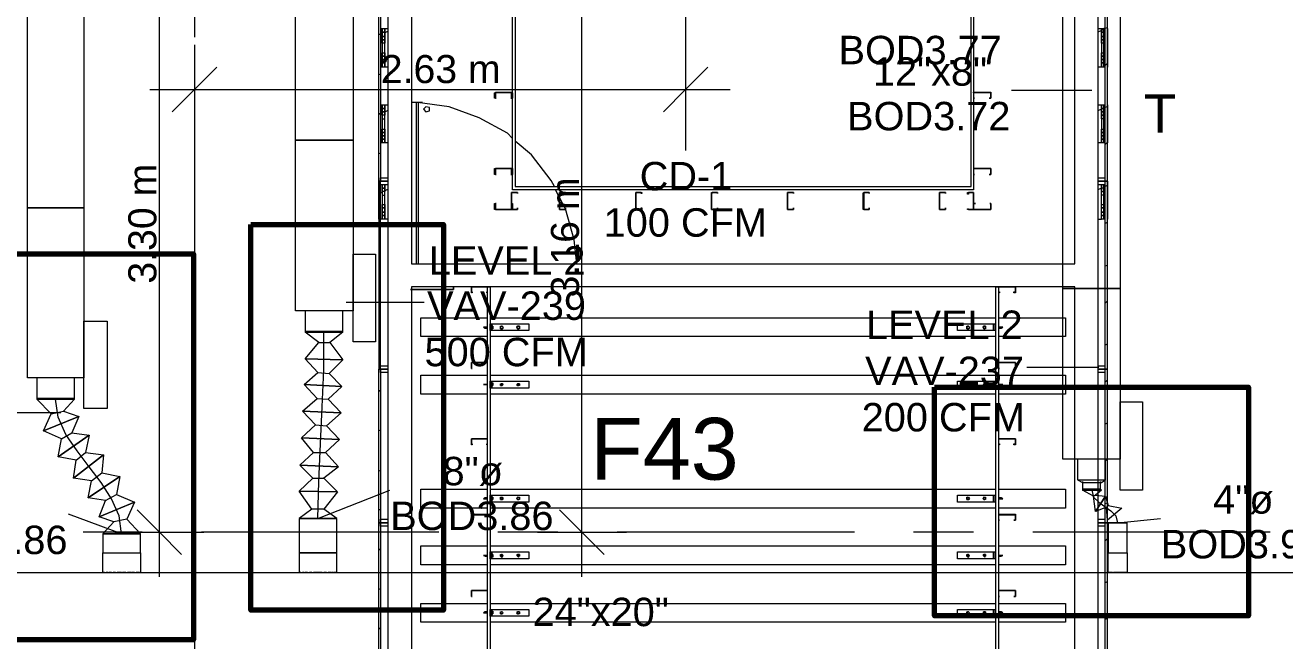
# Model space of a CAD drawing. Header units: metres. Extents: x -2 to 237, y -8 to 52.
# Drawn here: x 45.52 to 52.26, y 13.38 to 16.67 of the extents above; entities that cross this region are included whole.
import ezdxf

# ---------------------------------------------------------------- set-up
doc = ezdxf.new("R2010")
doc.units = ezdxf.units.M
doc.layers.add('HVAC - Ductos', color=5, linetype='Continuous', lineweight=0)
doc.layers.add('PDF2_Text', color=7, linetype='Continuous', lineweight=0)
doc.layers.add('PDF2_Geometry', color=7, linetype='Continuous', lineweight=0, true_color=0xaaaaaa)
doc.styles.add('PDF Arial-BoldMT-Identity-H', font='arial.ttf')
doc.styles.add('PDF Helvetica', font='')
doc.styles.get('PDF Helvetica').set_extended_font_data('Helvetica')

msp = doc.modelspace()

# ---------------------------------------------------------------- linework, layer by layer
at = {"layer": 'HVAC - Ductos', "lineweight": 0}
for points in [[(45.8387, 26.2118), (45.8387, 15.6922), (45.5364, 15.6922), (45.5364, 26.2118)], [(47.2774, 23.5086), (47.2774, 16.0542), (46.9705, 16.0542), (46.9705, 23.5086)], [(46.9705, 15.1424), (46.9705, 16.0542), (47.2774, 16.0542), (47.2774, 15.1424)], [(45.5364, 14.7851), (45.5364, 15.6922), (45.8387, 15.6922), (45.8387, 14.7851)], [(47.3965, 14.9775), (47.2774, 14.9775), (47.2774, 15.4448), (47.3965, 15.4448)], [(51.071, 14.3498), (51.071, 15.2616), (51.3781, 15.2616), (51.3781, 14.3498)], [(45.9625, 14.6201), (45.8387, 14.6201), (45.8387, 15.0874), (45.9625, 15.0874)], [(47.0208, 15.0325), (47.03, 15.0325), (47.0483, 15.0325), (47.0712, 15.0325), (47.1079, 15.0325), (47.14, 15.0325), (47.172, 15.0325), (47.1996, 15.0325), (47.2178, 15.0325), (47.2224, 15.0325), (47.2224, 15.1424), (47.2178, 15.1424), (47.2087, 15.1424), (47.195, 15.1424), (47.172, 15.1424), (47.1492, 15.1424), (47.1216, 15.1424), (47.0988, 15.1424), (47.0712, 15.1424), (47.0529, 15.1424), (47.0345, 15.1424), (47.0254, 15.1424), (47.0208, 15.1424), (47.0208, 15.0325), (47.0208, 15.0279), (47.0254, 15.0279), (47.0437, 15.0279), (47.0712, 15.0279), (47.1033, 15.0279), (47.14, 15.0279), (47.172, 15.0279), (47.1996, 15.0279), (47.2178, 15.0279), (47.2224, 15.0279), (47.2224, 15.0325), (47.2178, 15.0325), (47.1996, 15.0325), (47.172, 15.0325), (47.14, 15.0325), (47.1079, 15.0325), (47.0712, 15.0325), (47.0483, 15.0325), (47.03, 15.0325)], [(47.0208, 15.0325), (47.0254, 15.0325), (47.0345, 15.0325), (47.0529, 15.0325), (47.0712, 15.0325), (47.0988, 15.0325), (47.1216, 15.0325), (47.1492, 15.0325), (47.172, 15.0325), (47.195, 15.0325), (47.2087, 15.0325), (47.2178, 15.0325), (47.2224, 15.0325), (47.2178, 15.0325), (47.2087, 15.0325), (47.195, 15.0325), (47.172, 15.0325), (47.1492, 15.0325), (47.1216, 15.0325), (47.0988, 15.0325), (47.0712, 15.0325), (47.0529, 15.0325), (47.0345, 15.0325), (47.0254, 15.0325)], [(45.5868, 14.6751), (45.5959, 14.6751), (45.6097, 14.6751), (45.6372, 14.6751), (45.6692, 14.6751), (45.7059, 14.6751), (45.738, 14.6751), (45.7655, 14.6751), (45.7838, 14.6751), (45.7883, 14.6751), (45.7883, 14.7851), (45.7838, 14.7851), (45.7747, 14.7851), (45.7609, 14.7851), (45.738, 14.7851), (45.7151, 14.7851), (45.6876, 14.7851), (45.6646, 14.7851), (45.6372, 14.7851), (45.6189, 14.7851), (45.6005, 14.7851), (45.5914, 14.7851), (45.5868, 14.7851), (45.5868, 14.6751), (45.5868, 14.6705), (45.5914, 14.6705), (45.6097, 14.6705), (45.6372, 14.6705), (45.6692, 14.6705), (45.7059, 14.6705), (45.738, 14.6705), (45.7655, 14.6705), (45.7838, 14.6705), (45.7883, 14.6705), (45.7883, 14.6751), (45.7838, 14.6751), (45.7655, 14.6751), (45.738, 14.6751), (45.7059, 14.6751), (45.6692, 14.6751), (45.6372, 14.6751), (45.6097, 14.6751), (45.5959, 14.6751)], [(45.5868, 14.6751), (45.5914, 14.6751), (45.6005, 14.6751), (45.6189, 14.6751), (45.6372, 14.6751), (45.6646, 14.6751), (45.6876, 14.6751), (45.7151, 14.6751), (45.738, 14.6751), (45.7609, 14.6751), (45.7747, 14.6751), (45.7838, 14.6751), (45.7883, 14.6751), (45.7838, 14.6751), (45.7747, 14.6751), (45.7609, 14.6751), (45.738, 14.6751), (45.7151, 14.6751), (45.6876, 14.6751), (45.6646, 14.6751), (45.6372, 14.6751), (45.6189, 14.6751), (45.6005, 14.6751), (45.5914, 14.6751)], [(51.4972, 14.1849), (51.3781, 14.1849), (51.3781, 14.6568), (51.4972, 14.6568)], [(51.1764, 14.1895), (51.181, 14.1895), (51.1902, 14.1895), (51.1994, 14.1895), (51.2131, 14.1895), (51.2268, 14.1895), (51.236, 14.1895), (51.2498, 14.1895), (51.2589, 14.1895), (51.2681, 14.1895), (51.2727, 14.1895), (51.2681, 14.1895), (51.2589, 14.1895), (51.2498, 14.1895), (51.236, 14.1895), (51.2268, 14.1895), (51.2131, 14.1895), (51.1994, 14.1895), (51.1902, 14.1895), (51.181, 14.1895)], [(47.1904, 14.0337), (47.1858, 14.0337), (47.1766, 14.0337), (47.1629, 14.0337), (47.14, 14.0337), (47.1171, 14.0337), (47.0896, 14.0337), (47.0621, 14.0337), (47.0391, 14.0337), (47.0163, 14.0337), (47.0025, 14.0337), (46.9934, 14.0337), (46.9888, 14.0337), (46.9934, 14.0337), (47.0025, 14.0337), (47.0163, 14.0337), (47.0391, 14.0337), (47.0621, 14.0337), (47.0896, 14.0337), (47.1171, 14.0337), (47.14, 14.0337), (47.1629, 14.0337), (47.1766, 14.0337), (47.1858, 14.0337)], [(51.3139, 14.0108), (51.3231, 14.0108), (51.3277, 14.0108), (51.3414, 14.0108), (51.3505, 14.0108), (51.3643, 14.0108), (51.3781, 14.0108), (51.3918, 14.0108), (51.4009, 14.0108), (51.4101, 14.0108), (51.4147, 14.0108), (51.4101, 14.0108), (51.4009, 14.0108), (51.3918, 14.0108), (51.3781, 14.0108), (51.3643, 14.0108), (51.3505, 14.0108), (51.3414, 14.0108), (51.3277, 14.0108), (51.3231, 14.0108)], [(46.1412, 13.9512), (46.1274, 13.9512), (46.1136, 13.9512), (46.0908, 13.9512), (46.0678, 13.9512), (46.0404, 13.9512), (46.0174, 13.9512), (45.99, 13.9512), (45.9716, 13.9512), (45.9533, 13.9512), (45.9441, 13.9512), (45.9395, 13.9512), (45.9441, 13.9512), (45.9533, 13.9512), (45.9716, 13.9512), (45.99, 13.9512), (46.0174, 13.9512), (46.0404, 13.9512), (46.0678, 13.9512), (46.0908, 13.9512), (46.1136, 13.9512), (46.1274, 13.9512)]]:
    msp.add_lwpolyline(points, close=True, dxfattribs=at)
for points in [[(48.5007, 13.7221), (48.5007, 17.1125), (48.5007, 19.1606)], [(51.071, 17.1447), (51.071, 17.5661), (51.3781, 17.5661), (51.3781, 15.2616), (51.071, 15.2616), (51.071, 17.0851), (51.071, 17.0713), (51.071, 17.0667)], [(46.242, 13.7221), (46.242, 17.4974)], [(49.0551, 17.0301), (49.0551, 15.9992)], [(46.4298, 16.5627), (46.4298, 16.3245), (46.4298, 16.0863)], [(49.0551, 16.5627), (49.0551, 16.3245), (49.0551, 16.0863)], [(46.549, 16.4437), (46.4298, 16.3245), (46.3107, 16.2054)], [(49.1743, 16.4437), (49.0551, 16.3245), (48.936, 16.2054)], [(46.1916, 16.3245), (49.2934, 16.3245)], [(51.2268, 16.3199), (50.7961, 16.3199)], [(47.2408, 15.1882), (47.6577, 15.1882)], [(47.0942, 14.9729), (47.0208, 15.0279), (47.2224, 15.0279), (47.1537, 14.9729), (47.2224, 14.8813), (47.0208, 14.8859), (47.0942, 14.9729), (47.1537, 14.9729)], [(47.0208, 15.0279), (47.0254, 15.0279), (47.0437, 15.0279), (47.0712, 15.0279), (47.1033, 15.0279), (47.14, 15.0279), (47.172, 15.0279), (47.1996, 15.0279), (47.2178, 15.0279), (47.2224, 15.0279)], [(47.0896, 14.0337), (47.0942, 14.2307), (47.1033, 14.4323), (47.1125, 14.6292), (47.1216, 14.8263), (47.1216, 15.0279)], [(47.0896, 14.8125), (47.0208, 14.8859), (47.2224, 14.8813), (47.1492, 14.808), (47.2178, 14.7393), (47.0163, 14.7484), (47.0896, 14.8125), (47.1492, 14.808)], [(51.2635, 14.8401), (50.8786, 14.8401)], [(47.085, 14.6751), (47.0163, 14.7484), (47.2178, 14.7393), (47.1446, 14.6705), (47.2132, 14.5972), (47.0071, 14.6064), (47.085, 14.6751), (47.1446, 14.6705)], [(45.6646, 14.5926), (45.5868, 14.6705), (45.7883, 14.6705), (45.7288, 14.6064), (45.8113, 14.5789), (45.6234, 14.501), (45.6646, 14.5926), (45.7288, 14.6064)], [(45.5868, 14.6705), (45.5914, 14.6705), (45.6097, 14.6705), (45.6372, 14.6705), (45.6692, 14.6705), (45.7059, 14.6705), (45.738, 14.6705), (45.7655, 14.6705), (45.7838, 14.6705), (45.7883, 14.6705)], [(46.0404, 13.9512), (46.0266, 14.0474), (45.9854, 14.1391), (45.9304, 14.2261), (45.8663, 14.3086), (45.8021, 14.3956), (45.7425, 14.4827), (45.7013, 14.5743), (45.6876, 14.6705)], [(45.7151, 14.5972), (44.9132, 14.5972)], [(45.7197, 14.4598), (45.6234, 14.501), (45.8113, 14.5789), (45.7747, 14.4918), (45.8663, 14.4781), (45.7013, 14.3635), (45.7197, 14.4598), (45.7747, 14.4918)], [(47.0758, 14.5331), (47.0071, 14.6064), (47.2132, 14.5972), (47.1354, 14.5285), (47.2041, 14.4552), (47.0025, 14.4644), (47.0758, 14.5331), (47.1354, 14.5285)], [(45.7975, 14.3452), (45.7013, 14.3635), (45.8663, 14.4781), (45.8479, 14.3865), (45.9441, 14.3727), (45.7838, 14.249), (45.7975, 14.3452), (45.8479, 14.3865)], [(47.0667, 14.3865), (47.0025, 14.4644), (47.2041, 14.4552), (47.1308, 14.3865), (47.1996, 14.3086), (46.9934, 14.3177), (47.0667, 14.3865), (47.1308, 14.3865)], [(45.88, 14.2353), (45.7838, 14.249), (45.9441, 14.3727), (45.9349, 14.2765), (46.0312, 14.2582), (45.8617, 14.1437), (45.88, 14.2353), (45.9349, 14.2765)], [(51.2772, 14.2261), (51.3001, 14.2399), (51.3001, 14.3498), (51.291, 14.3498), (51.2772, 14.3498), (51.2635, 14.3498), (51.2452, 14.3498), (51.2268, 14.3498), (51.2039, 14.3498), (51.1856, 14.3498), (51.1718, 14.3498), (51.1581, 14.3498), (51.1536, 14.3498), (51.149, 14.3498), (51.149, 14.2399), (51.1764, 14.2261), (51.1856, 14.2261), (51.2039, 14.2261), (51.2268, 14.2261), (51.2452, 14.2261), (51.2635, 14.2261), (51.2727, 14.2261), (51.2772, 14.2261), (51.2727, 14.2261)], [(47.0621, 14.249), (46.9934, 14.3177), (47.1996, 14.3086), (47.1216, 14.249), (47.195, 14.1757), (46.9888, 14.1803), (47.0621, 14.249), (47.1216, 14.249)], [(45.9533, 14.1299), (45.8617, 14.1437), (46.0312, 14.2582), (46.0129, 14.1619), (46.1091, 14.1207), (45.9212, 14.0428), (45.9533, 14.1299), (46.0129, 14.1619)], [(51.149, 14.2399), (51.1536, 14.2399), (51.1581, 14.2399), (51.1718, 14.2399), (51.1856, 14.2399), (51.2039, 14.2399), (51.2268, 14.2399), (51.2452, 14.2399), (51.2635, 14.2399), (51.2772, 14.2399), (51.291, 14.2399), (51.3001, 14.2399)], [(51.1764, 14.2307), (51.1764, 14.1895), (51.1764, 14.1849), (51.2772, 14.1849), (51.2727, 14.1895), (51.2681, 14.1895), (51.2543, 14.1895), (51.236, 14.1895), (51.2131, 14.1895), (51.1948, 14.1895), (51.181, 14.1895), (51.1764, 14.1895), (51.181, 14.1895), (51.1948, 14.1895), (51.2131, 14.1895), (51.236, 14.1895), (51.2543, 14.1895), (51.2681, 14.1895), (51.2727, 14.1895), (51.2727, 14.2307)], [(47.0575, 14.084), (46.9888, 14.1803), (47.195, 14.1757), (47.1216, 14.084), (47.0575, 14.084), (46.9888, 14.0337), (46.9888, 13.8504), (46.9934, 13.8504), (47.0025, 13.8504), (47.0163, 13.8504), (47.0391, 13.8504), (47.0621, 13.8504), (47.0896, 13.8504), (47.1171, 13.8504), (47.14, 13.8504), (47.1629, 13.8504), (47.1766, 13.8504), (47.1858, 13.8504), (47.1904, 13.8504), (47.1904, 14.0337), (46.9888, 14.0337), (47.1904, 14.0337), (47.1216, 14.084)], [(47.0896, 14.0337), (47.4745, 14.1849)], [(51.2452, 14.1574), (51.3001, 14.1528), (51.2452, 14.0703), (51.236, 14.1528), (51.1764, 14.1849), (51.181, 14.1849), (51.1948, 14.1849), (51.2131, 14.1849), (51.236, 14.1849), (51.2589, 14.1849), (51.2727, 14.1849), (51.2772, 14.1849), (51.2727, 14.1849), (51.2589, 14.1849), (51.236, 14.1849), (51.2131, 14.1849), (51.1948, 14.1849), (51.181, 14.1849), (51.1764, 14.1849), (51.2772, 14.1849), (51.2452, 14.1574), (51.236, 14.1528)], [(51.2268, 14.1849), (51.236, 14.1482), (51.2635, 14.1207), (51.2956, 14.0978), (51.3277, 14.0749), (51.3551, 14.0474), (51.3643, 14.0108)], [(51.3139, 14.1024), (51.3872, 14.0886), (51.3093, 14.0245), (51.3047, 14.0932), (51.2452, 14.0703), (51.3001, 14.1528), (51.3139, 14.1024), (51.3047, 14.0932)], [(45.9992, 14.0154), (45.9212, 14.0428), (46.1091, 14.1207), (46.0678, 14.0291), (45.9992, 14.0154), (45.9395, 13.9512), (45.9395, 13.8504), (45.9441, 13.8504), (45.9533, 13.8504), (45.9716, 13.8504), (45.99, 13.8504), (46.0174, 13.8504), (46.0404, 13.8504), (46.0678, 13.8504), (46.0908, 13.8504), (46.1136, 13.8504), (46.1274, 13.8504), (46.1412, 13.8504), (46.1412, 13.9512), (45.9395, 13.9512), (46.1412, 13.9512), (46.0678, 14.0291)], [(46.1228, 14.0794), (46.242, 13.9604), (46.3611, 13.8412)], [(48.3816, 14.0794), (48.5007, 13.9604), (48.6199, 13.8412)], [(46.0404, 13.9512), (45.7563, 14.0566)], [(51.3139, 14.0108), (51.3139, 13.8504), (51.3231, 13.8504), (51.3277, 13.8504), (51.3414, 13.8504), (51.3505, 13.8504), (51.3643, 13.8504), (51.3781, 13.8504), (51.3918, 13.8504), (51.4009, 13.8504), (51.4101, 13.8504), (51.4147, 13.8504), (51.4147, 14.0108)], [(51.3643, 14.0108), (51.5934, 14.0337)], [(46.0037, 13.9604), (46.242, 13.9604), (46.4802, 13.9604)], [(48.2625, 13.9604), (48.5007, 13.9604), (48.739, 13.9604)], [(45.9487, 13.745), (45.9441, 13.745), (45.9395, 13.745), (45.9395, 13.8504), (45.9441, 13.8504), (45.9533, 13.8504), (45.9716, 13.8504), (45.99, 13.8504), (46.0174, 13.8504), (46.0404, 13.8504), (46.0678, 13.8504), (46.0908, 13.8504), (46.1136, 13.8504), (46.1274, 13.8504), (46.1412, 13.8504), (46.1412, 13.745)], [(47.1904, 13.745), (47.1904, 13.8504), (47.1858, 13.8504), (47.1766, 13.8504), (47.1629, 13.8504), (47.14, 13.8504), (47.1171, 13.8504), (47.0896, 13.8504), (47.0621, 13.8504), (47.0391, 13.8504), (47.0163, 13.8504), (47.0025, 13.8504), (46.9934, 13.8504), (46.9888, 13.8504), (46.9888, 13.745)], [(51.3368, 13.745), (51.3277, 13.745), (51.3231, 13.745), (51.3139, 13.745), (51.3139, 13.8504), (51.3231, 13.8504), (51.3277, 13.8504), (51.3414, 13.8504), (51.3505, 13.8504), (51.3643, 13.8504), (51.3781, 13.8504), (51.3918, 13.8504), (51.4009, 13.8504), (51.4101, 13.8504), (51.4147, 13.8504), (51.4147, 13.745), (51.4101, 13.745), (51.4009, 13.745), (51.3918, 13.745), (51.3781, 13.745), (51.3643, 13.745), (51.3505, 13.745), (51.3414, 13.745)], [(56.4316, 13.1357), (45.3027, 13.1357), (45.3027, 13.745), (56.4316, 13.745)], [(45.967, 13.745), (45.9625, 13.745), (45.9579, 13.745)], [(45.9854, 13.745), (45.9762, 13.745), (45.9716, 13.745)], [(46.0083, 13.745), (45.9992, 13.745), (45.9946, 13.745)], [(46.0404, 13.745), (46.0174, 13.745)], [(46.0632, 13.745), (46.045, 13.745)], [(46.0908, 13.745), (46.0862, 13.745), (46.0724, 13.745)], [(46.1091, 13.745), (46.1045, 13.745), (46.0954, 13.745)], [(46.1366, 13.745), (46.132, 13.745), (46.1274, 13.745), (46.1228, 13.745), (46.1182, 13.745)], [(46.1412, 13.745), (46.1412, 13.745)], [(46.9888, 13.745), (46.9888, 13.745)], [(46.9979, 13.745), (46.9934, 13.745)], [(47.0163, 13.745), (47.0117, 13.745), (47.0071, 13.745)], [(47.0345, 13.745), (47.0254, 13.745), (47.0208, 13.745)], [(47.0575, 13.745), (47.0437, 13.745)], [(47.1125, 13.745), (47.0896, 13.745), (47.0667, 13.745)], [(47.1354, 13.745), (47.1216, 13.745)], [(47.1583, 13.745), (47.1537, 13.745), (47.1446, 13.745)], [(47.172, 13.745), (47.1674, 13.745), (47.1629, 13.745)], [(47.1858, 13.745), (47.1812, 13.745), (47.1766, 13.745)], [(47.1904, 13.745), (47.1904, 13.745)]]:
    msp.add_lwpolyline(points, dxfattribs=at)
at = {"layer": 'PDF2_Geometry', "lineweight": 0}
for points in [[(51.2589, 16.8514), (51.2452, 16.8514), (51.2452, 21.0895), (51.2589, 21.0895), (51.2589, 16.8514), (51.2589, 11.1838)], [(47.4149, 15.6327), (47.4149, 15.8343), (47.4149, 14.8309), (47.4241, 14.8309), (47.4241, 15.8343), (47.4149, 15.8343), (47.4149, 16.8514), (47.4149, 17.7678), (47.4241, 17.7678), (47.4241, 16.8514), (47.4149, 16.8514), (47.4149, 17.7678), (47.4241, 17.7678)], [(51.2956, 17.7678), (51.3093, 17.7678), (51.3093, 16.8514), (51.2956, 16.8514), (51.2956, 15.8343), (51.3093, 15.8343), (51.3093, 16.8514)], [(46.4298, 16.9247), (46.4298, 16.604)], [(47.4149, 16.8514), (47.4241, 16.8514), (47.4241, 15.8343), (47.4149, 15.8343)], [(47.4653, 11.1838), (47.4653, 16.8514)], [(47.5889, 16.8514), (47.5889, 15.3945), (51.1352, 15.3945), (51.1352, 16.8514)], [(47.4149, 16.4437), (47.4149, 16.6498)], [(47.4241, 16.6498), (47.4332, 16.6498), (47.4332, 16.4437), (47.4241, 16.4437)], [(47.4653, 16.4437), (47.4469, 16.4437), (47.4469, 16.6498), (47.4653, 16.6498)], [(47.4653, 16.6361), (47.4469, 16.6269)], [(51.2956, 16.4437), (51.291, 16.4437), (51.291, 16.6498), (51.291, 16.6452), (51.2772, 16.6407), (51.2589, 16.6315)], [(51.2589, 16.6498), (51.2772, 16.6498), (51.2772, 16.4437), (51.2589, 16.4437)], [(51.3093, 16.6544), (51.2956, 16.6498), (51.291, 16.6498)], [(51.3093, 16.6498), (51.3093, 16.4437)], [(47.4332, 16.6223), (47.4241, 16.6178), (47.4149, 16.6178)], [(51.3093, 16.4619), (51.2956, 16.4528), (51.291, 16.4482), (51.2864, 16.4437)], [(47.4241, 16.407), (47.4149, 16.4024)], [(48.038, 16.3062), (48.038, 16.3062)], [(48.125, 16.3062), (48.125, 16.3062)], [(50.5946, 16.3062), (50.5946, 16.3108), (50.5992, 16.3108), (50.6862, 16.3108), (50.6862, 16.3062), (50.6862, 16.2787), (50.677, 16.2787), (50.6862, 16.2787), (50.6862, 16.3062), (50.5992, 16.3062), (50.5946, 16.3062), (50.5946, 16.2787)], [(50.6862, 16.3062), (50.6862, 16.3062)], [(46.4298, 16.2878), (46.4298, 15.0188)], [(47.4149, 16.0405), (47.4149, 16.242)], [(47.4241, 16.242), (47.4332, 16.242), (47.4332, 16.0405), (47.4241, 16.0405)], [(47.4653, 16.0405), (47.4469, 16.0405), (47.4469, 16.242), (47.4653, 16.242)], [(47.6486, 16.2558), (47.5935, 16.2558)], [(47.6165, 15.3945), (47.6165, 16.2558)], [(48.1296, 16.0634), (48.1021, 16.0909), (47.9509, 16.1733), (47.7906, 16.2329), (47.621, 16.2558)], [(47.6256, 16.2558), (47.6256, 15.3945)], [(48.0425, 16.2787), (48.0425, 16.2787)], [(48.1205, 16.2787), (48.1205, 16.2787)], [(50.5992, 16.2787), (50.5992, 16.2787)], [(50.677, 16.2787), (50.677, 16.2787)], [(51.2589, 16.242), (51.2772, 16.242), (51.2772, 16.0405), (51.2589, 16.0405)], [(51.3093, 16.2329), (51.2956, 16.2283), (51.291, 16.2237), (51.2864, 16.2237)], [(51.2956, 16.0405), (51.291, 16.0405), (51.291, 16.242), (51.2956, 16.242)], [(51.3093, 16.242), (51.3093, 16.0405), (51.2956, 16.0313)], [(47.4332, 16.2008), (47.4332, 16.1962), (47.4241, 16.1962), (47.4149, 16.1916)], [(47.4469, 16.2054), (47.4332, 16.2054), (47.4469, 16.2054), (47.4469, 16.187), (47.4332, 16.187), (47.4332, 16.1688), (47.4469, 16.1688), (47.4469, 16.187), (47.4332, 16.187), (47.4332, 16.2054), (47.4332, 16.2237), (47.4469, 16.2237), (47.4469, 16.2054), (47.4653, 16.2146)], [(51.2772, 16.2192), (51.2589, 16.21)], [(48.3541, 15.8068), (48.3358, 15.8389), (48.2304, 15.9763), (48.1433, 16.0496)], [(47.4241, 15.9855), (47.4149, 15.9809)], [(48.038, 15.903), (48.038, 15.903)], [(48.125, 15.903), (48.125, 15.903)], [(50.5946, 15.903), (50.5992, 15.903), (50.6862, 15.903), (50.6862, 15.8709), (50.677, 15.8709), (50.6862, 15.8709), (50.6862, 15.903), (50.5992, 15.903), (50.5946, 15.903), (50.5946, 15.8709)], [(50.6862, 15.903), (50.6862, 15.903)], [(50.6862, 15.903), (50.6862, 15.903)], [(47.4653, 15.8159), (47.4241, 15.8159), (47.4241, 15.8343), (47.4241, 15.8526), (47.4653, 15.8526)], [(47.4653, 15.8343), (47.4241, 15.8343), (47.4653, 15.8343)], [(48.0425, 15.8709), (48.0425, 15.8709)], [(48.1205, 15.8709), (48.1205, 15.8709)], [(50.5992, 15.8709), (50.5992, 15.8709)], [(50.677, 15.8709), (50.677, 15.8709)], [(51.2589, 15.8526), (51.2956, 15.8526), (51.2956, 15.8343), (51.2589, 15.8343), (51.2956, 15.8343), (51.2956, 14.8309), (51.2956, 14.0108), (51.3093, 14.0108), (51.3093, 14.8309), (51.2956, 14.8309), (51.2589, 14.8309), (51.2956, 14.8309), (51.2956, 14.8125), (51.2589, 14.8125)], [(51.3093, 15.8343), (51.2956, 15.8343), (51.2956, 15.8159), (51.2589, 15.8159)], [(51.2589, 14.8492), (51.2956, 14.8492), (51.2956, 14.8309), (51.3093, 14.8309), (51.3093, 15.8343), (51.3093, 15.6327)], [(47.4149, 15.7701), (47.4241, 15.7747), (47.4332, 15.7747), (47.4332, 15.7793), (47.4332, 15.7976), (47.4469, 15.7976), (47.4469, 15.7793), (47.4332, 15.7793), (47.4332, 15.761), (47.4469, 15.761), (47.4469, 15.7793), (47.4332, 15.7793)], [(47.4653, 15.6327), (47.4469, 15.6327), (47.4469, 15.8159), (47.4469, 15.7976), (47.4332, 15.7976), (47.4332, 15.8159), (47.4332, 15.6327), (47.4241, 15.6327)], [(47.4653, 15.7931), (47.4469, 15.7839)], [(48.1571, 15.7701), (48.1571, 15.7701)], [(48.4733, 15.3945), (48.4595, 15.5227), (48.4136, 15.6877), (48.3816, 15.7472), (48.3587, 15.7885)], [(48.4136, 15.7701), (48.4136, 15.7701)], [(49.2247, 15.7701), (49.2247, 15.7701)], [(49.6324, 15.7701), (49.6324, 15.7701)], [(50.0356, 15.7701), (50.0356, 15.7701)], [(50.4434, 15.7701), (50.4434, 15.7701)], [(51.2589, 15.6327), (51.2772, 15.6327), (51.2772, 15.8159), (51.2772, 15.7976), (51.2589, 15.7885)], [(51.2956, 15.6327), (51.291, 15.6327), (51.291, 15.8159), (51.291, 15.7976), (51.2772, 15.7976), (51.2772, 15.7793), (51.291, 15.7793), (51.291, 15.7976), (51.2772, 15.7976)], [(51.3093, 15.8114), (51.2956, 15.8068), (51.291, 15.8022)], [(48.0425, 15.7152), (48.0425, 15.7152)], [(48.1205, 15.7152), (48.1205, 15.7152)], [(48.1571, 15.6922), (48.1571, 15.6922)], [(48.4136, 15.6922), (48.4136, 15.6922)], [(49.2247, 15.6922), (49.2247, 15.6922)], [(49.6324, 15.6922), (49.6324, 15.6922)], [(50.0356, 15.6922), (50.0356, 15.6922)], [(50.4434, 15.6922), (50.4434, 15.6922)], [(50.6037, 15.7152), (50.6037, 15.7152)], [(50.6816, 15.7152), (50.6816, 15.7152)], [(48.038, 15.6831), (48.038, 15.6831)], [(48.125, 15.6831), (48.125, 15.6831)], [(48.125, 15.6831), (48.125, 15.6831)], [(48.125, 15.6831), (48.125, 15.6831)], [(48.7894, 15.6831), (48.7894, 15.6831)], [(48.7894, 15.6831), (48.7894, 15.6831)], [(49.6003, 15.6831), (49.6003, 15.6831)], [(49.6003, 15.6831), (49.6003, 15.6831)], [(50.0081, 15.6831), (50.0081, 15.6831)], [(50.4113, 15.6831), (50.4113, 15.6831)], [(50.4113, 15.6831), (50.4113, 15.6831)], [(50.5946, 15.6831), (50.5946, 15.6831)], [(50.5946, 15.6831), (50.5946, 15.6831)], [(50.6862, 15.6831), (50.6862, 15.6831)], [(50.6862, 15.6831), (50.6862, 15.6831)], [(47.4241, 15.5594), (47.4149, 15.5548)], [(51.3093, 15.6144), (51.2956, 15.6098)], [(51.3093, 15.3853), (51.2956, 15.3807)], [(47.4241, 15.3486), (47.4149, 15.3486)], [(51.1352, 11.1838), (51.1352, 15.2707), (47.5889, 15.2707), (47.5889, 11.1838)], [(47.9967, 11.1838), (47.8776, 11.1838), (47.9967, 11.1838), (47.9967, 15.2707), (48.0105, 15.2707), (48.0105, 11.1838), (50.7137, 11.1838), (48.0105, 11.1838)], [(47.9097, 15.2707), (47.9097, 15.2707)], [(47.9097, 15.2707), (47.9097, 15.2707)], [(47.9967, 15.2387), (47.9921, 15.2387), (47.9921, 15.2433), (47.9967, 15.2433)], [(50.7137, 11.1838), (50.7137, 15.2707), (50.7274, 15.2707), (50.7274, 11.1838), (51.1352, 11.1838), (50.7274, 11.1838)], [(50.7274, 15.2433), (50.732, 15.2433), (50.732, 15.2387), (50.7274, 15.2387)], [(51.3093, 15.1928), (51.2956, 15.1836)], [(47.4241, 15.1379), (47.4149, 15.1333)], [(47.9967, 15.005), (47.6394, 15.005), (47.6394, 15.1058), (47.9967, 15.1058)], [(48.0105, 15.1058), (50.7137, 15.1058)], [(50.7274, 15.1058), (51.0848, 15.1058), (51.0848, 15.005), (50.7274, 15.005)], [(47.9967, 15.0554), (47.983, 15.0554), (47.9739, 15.0554), (47.983, 15.0508), (47.9967, 15.0508)], [(47.983, 15.0508), (47.983, 15.0554)], [(48.0243, 15.06), (48.0197, 15.06)], [(48.0197, 15.0508), (48.0243, 15.0462)], [(50.7, 15.06), (50.7, 15.06)], [(50.7, 15.0462), (50.7, 15.0508)], [(50.7274, 15.0508), (50.7412, 15.0508), (50.7503, 15.0554), (50.7412, 15.0554), (50.7274, 15.0554)], [(50.7412, 15.0554), (50.7412, 15.0508)], [(50.7412, 15.0554), (50.7412, 15.0554)], [(50.7137, 15.005), (48.0105, 15.005)], [(51.3093, 14.9638), (51.2956, 14.9592)], [(47.4241, 14.9271), (47.4149, 14.9225)], [(47.4653, 14.8125), (47.4241, 14.8125), (47.4241, 14.8309), (47.4241, 14.8492), (47.4653, 14.8492)], [(47.4653, 14.8309), (47.4241, 14.8309), (47.4653, 14.8309)], [(47.9143, 14.8355), (47.9143, 14.8355)], [(47.9921, 14.8355), (47.9921, 14.8355)], [(50.732, 14.8355), (50.732, 14.8355)], [(50.8099, 14.8355), (50.8099, 14.8355)], [(47.9967, 14.698), (47.6394, 14.698), (47.6394, 14.7988), (47.9967, 14.7988)], [(47.9739, 14.7484), (47.983, 14.7484), (47.9739, 14.7484)], [(47.983, 14.7484), (47.9967, 14.7484), (47.983, 14.7484)], [(47.983, 14.7484), (47.983, 14.7484)], [(48.0105, 14.7988), (50.7137, 14.7988)], [(48.0243, 14.7576), (48.0197, 14.753)], [(50.7, 14.753), (50.7, 14.7576)], [(50.7274, 14.7988), (51.0848, 14.7988), (51.0848, 14.698), (50.7274, 14.698)], [(50.7274, 14.7484), (50.7412, 14.7484), (50.7274, 14.7484)], [(50.7412, 14.7484), (50.7503, 14.7484), (50.7412, 14.7484)], [(50.7412, 14.7484), (50.7412, 14.7484)], [(51.3093, 14.7713), (51.2956, 14.7621)], [(46.4298, 14.7026), (46.4298, 14.3819)], [(47.4241, 14.7163), (47.4149, 14.7118)], [(50.7137, 14.698), (48.0105, 14.698)], [(48.0197, 14.7439), (48.0243, 14.7439)], [(50.7, 14.7439), (50.7, 14.7439)], [(47.4241, 14.5056), (47.4149, 14.501)], [(51.3093, 14.5422), (51.2956, 14.5376)], [(47.9097, 14.4598), (47.9097, 14.4598)], [(47.9097, 14.4598), (47.9097, 14.4598)], [(47.9967, 14.4277), (47.9921, 14.4277), (47.9921, 14.4323), (47.9967, 14.4323)], [(50.7274, 14.4323), (50.732, 14.4323), (50.732, 14.4277), (50.7274, 14.4277)], [(51.3093, 14.3452), (51.2956, 14.3407)], [(47.4241, 14.2903), (47.4149, 14.2857)], [(47.9967, 14.0886), (47.6394, 14.0886), (47.6394, 14.1895), (47.9967, 14.1895)], [(47.9967, 14.1437), (47.983, 14.1437), (47.9739, 14.1391), (47.983, 14.1391), (47.9967, 14.1391)], [(47.983, 14.1391), (47.983, 14.1437)], [(48.0105, 14.1895), (50.7137, 14.1895)], [(48.0243, 14.1482), (48.0197, 14.1437)], [(50.7, 14.1437), (50.7, 14.1482)], [(50.7274, 14.1895), (51.0848, 14.1895), (51.0848, 14.0886), (50.7274, 14.0886)], [(50.7274, 14.1391), (50.7412, 14.1391), (50.7503, 14.1391), (50.7412, 14.1437), (50.7274, 14.1437)], [(50.7412, 14.1437), (50.7412, 14.1391)], [(50.7412, 14.1391), (50.7412, 14.1391)], [(47.4241, 14.0794), (47.4149, 14.0794)], [(50.7137, 14.0886), (48.0105, 14.0886)], [(48.0197, 14.1345), (48.0243, 14.1345)], [(50.7, 14.1345), (50.7, 14.1345)], [(51.3093, 14.1161), (51.2956, 14.1116)], [(46.4298, 14.0658), (46.4298, 12.7966)], [(47.4653, 13.9924), (47.4241, 13.9924), (47.4241, 14.0108), (47.4241, 14.0291), (47.4653, 14.0291)], [(47.4653, 14.0108), (47.4241, 14.0108), (47.4653, 14.0108)], [(47.9967, 14.052), (47.9097, 14.052), (47.9097, 14.0245), (47.9097, 14.052), (47.9097, 14.0566), (47.9967, 14.0566)], [(47.9097, 14.052), (47.9097, 14.052)], [(47.9143, 14.0245), (47.9143, 14.0245)], [(47.9921, 14.0245), (47.9921, 14.0245)], [(50.7274, 14.0566), (50.8145, 14.0566), (50.8191, 14.0566), (50.8191, 14.052), (50.8191, 14.0245), (50.8099, 14.0245), (50.8191, 14.0245), (50.8191, 14.052), (50.8145, 14.052), (50.7274, 14.052)], [(50.732, 14.0245), (50.732, 14.0245)], [(50.8099, 14.0245), (50.8099, 14.0245)], [(51.2589, 14.0291), (51.2956, 14.0291), (51.2956, 14.0108), (51.2589, 14.0108), (51.2956, 14.0108), (51.2956, 13.0395), (51.3093, 13.0395), (51.3093, 14.0108), (51.2956, 14.0108), (51.2956, 13.9924), (51.2589, 13.9924)], [(46.1503, 13.9604), (45.8342, 13.9604)], [(47.7356, 13.9604), (46.4665, 13.9604)], [(48.3724, 13.9604), (48.0517, 13.9604)], [(49.9577, 13.9604), (48.6885, 13.9604)], [(50.5946, 13.9604), (50.2739, 13.9604)], [(52.1798, 13.9604), (50.9107, 13.9604)], [(47.9967, 13.7863), (47.6394, 13.7863), (47.6394, 13.887), (47.9967, 13.887)], [(48.0105, 13.887), (50.7137, 13.887)], [(50.7274, 13.887), (51.0848, 13.887), (51.0848, 13.7863), (50.7274, 13.7863)], [(51.3093, 13.9237), (51.2956, 13.9146)], [(47.4241, 13.8688), (47.4149, 13.8642)], [(47.9967, 13.8367), (47.983, 13.8367), (47.9739, 13.8367), (47.983, 13.8321), (47.9967, 13.8321)], [(47.983, 13.8321), (47.983, 13.8367)], [(48.0243, 13.8412), (48.0197, 13.8412)], [(48.0197, 13.8321), (48.0243, 13.8275)], [(50.7, 13.8412), (50.7, 13.8412)], [(50.7, 13.8275), (50.7, 13.8321)], [(50.7274, 13.8321), (50.7412, 13.8321), (50.7503, 13.8367), (50.7412, 13.8367), (50.7274, 13.8367)], [(50.7412, 13.8367), (50.7412, 13.8321)], [(50.7412, 13.8367), (50.7412, 13.8367)], [(50.7137, 13.7863), (48.0105, 13.7863)], [(51.3093, 13.6947), (51.2956, 13.6901)], [(47.4241, 13.658), (47.4149, 13.6534)], [(47.9097, 13.6488), (47.9097, 13.6488)], [(47.9097, 13.6488), (47.9097, 13.6488)], [(47.9143, 13.6167), (47.9143, 13.6167)], [(47.9921, 13.6167), (47.9921, 13.6167)], [(50.732, 13.6167), (50.732, 13.6167)], [(50.8099, 13.6167), (50.8099, 13.6167)], [(47.9967, 13.4793), (47.6394, 13.4793), (47.6394, 13.5801), (47.9967, 13.5801)], [(47.9967, 13.5342), (47.983, 13.5342), (47.9739, 13.5296), (47.983, 13.5296), (47.9967, 13.5296)], [(47.983, 13.5296), (47.983, 13.5342)], [(48.0105, 13.5801), (50.7137, 13.5801)], [(48.0243, 13.5388), (48.0197, 13.5342)], [(50.7, 13.5342), (50.7, 13.5388)], [(50.7274, 13.5801), (51.0848, 13.5801), (51.0848, 13.4793), (50.7274, 13.4793)], [(50.7274, 13.5296), (50.7412, 13.5296), (50.7503, 13.5296), (50.7412, 13.5342), (50.7274, 13.5342)], [(50.7412, 13.5342), (50.7412, 13.5296)], [(50.7137, 13.4793), (48.0105, 13.4793)], [(48.0197, 13.5251), (48.0243, 13.5251)], [(50.7, 13.5251), (50.7, 13.5251)], [(50.7412, 13.5296), (50.7412, 13.5296)], [(51.3093, 13.5022), (51.2956, 13.493)], [(47.4241, 13.4472), (47.4149, 13.4426)]]:
    msp.add_lwpolyline(points, dxfattribs=at)
for points in [[(48.1296, 15.7885), (48.1296, 15.8068), (48.1296, 20.6817), (48.1296, 20.6954), (50.5946, 20.6954), (50.5946, 20.6817), (50.5946, 15.8068), (50.5946, 15.7885)], [(50.5808, 15.8068), (50.5808, 20.6817), (48.1433, 20.6817), (48.1433, 15.8068)], [(47.4469, 16.6498), (47.4469, 16.6315), (47.4332, 16.6315), (47.4332, 16.6498)], [(47.4469, 16.6086), (47.4332, 16.6086), (47.4332, 16.6315), (47.4469, 16.6315)], [(51.2772, 16.6315), (51.2772, 16.6498), (51.291, 16.6498), (51.291, 16.6315)], [(51.291, 16.6315), (51.291, 16.6086), (51.2772, 16.6086), (51.2772, 16.6315)], [(47.4469, 16.5903), (47.4332, 16.5903), (47.4332, 16.6086), (47.4469, 16.6086)], [(47.4469, 16.5719), (47.4332, 16.5719), (47.4332, 16.5903), (47.4469, 16.5903)], [(51.291, 16.6086), (51.291, 16.5903), (51.2772, 16.5903), (51.2772, 16.6086)], [(51.291, 16.5903), (51.291, 16.5719), (51.2772, 16.5719), (51.2772, 16.5903)], [(47.4332, 16.5032), (47.4332, 16.5215), (47.4469, 16.5215), (47.4469, 16.5032)], [(47.4332, 16.4849), (47.4332, 16.5032), (47.4469, 16.5032), (47.4469, 16.4849)], [(51.2772, 16.5215), (51.291, 16.5215), (51.291, 16.5032), (51.2772, 16.5032)], [(51.2772, 16.5032), (51.291, 16.5032), (51.291, 16.4849), (51.2772, 16.4849)], [(47.4332, 16.4665), (47.4332, 16.4849), (47.4469, 16.4849), (47.4469, 16.4665)], [(47.4332, 16.4437), (47.4332, 16.4665), (47.4469, 16.4665), (47.4469, 16.4437)], [(51.2772, 16.4849), (51.291, 16.4849), (51.291, 16.4665), (51.2772, 16.4665)], [(51.291, 16.4665), (51.291, 16.4437), (51.2772, 16.4437), (51.2772, 16.4665)], [(48.0334, 16.3062), (48.038, 16.3062), (48.038, 16.3108), (48.125, 16.3108), (48.125, 16.3062), (48.1296, 16.3062), (48.1296, 16.2787), (48.1205, 16.2787), (48.125, 16.2787), (48.125, 16.3062), (48.038, 16.3062), (48.038, 16.2787), (48.0425, 16.2787), (48.0334, 16.2787)], [(47.4469, 16.242), (47.4469, 16.2237), (47.4332, 16.2237), (47.4332, 16.242)], [(47.6531, 16.2192), (47.6669, 16.2054), (47.6852, 16.21), (47.6852, 16.2283), (47.6669, 16.2329)], [(50.5992, 16.2787), (50.5946, 16.2787)], [(51.2772, 16.2237), (51.2772, 16.242), (51.291, 16.242), (51.291, 16.2237)], [(51.291, 16.2237), (51.291, 16.2054), (51.2772, 16.2054), (51.2772, 16.2237)], [(51.291, 16.2054), (51.291, 16.187), (51.2772, 16.187), (51.2772, 16.2054)], [(51.291, 16.187), (51.291, 16.1688), (51.2772, 16.1688), (51.2772, 16.187)], [(47.4332, 16.0954), (47.4332, 16.1138), (47.4469, 16.1138), (47.4469, 16.0954)], [(47.4332, 16.0771), (47.4332, 16.0954), (47.4469, 16.0954), (47.4469, 16.0771)], [(51.2772, 16.1138), (51.291, 16.1138), (51.291, 16.0954), (51.2772, 16.0954)], [(51.2772, 16.0954), (51.291, 16.0954), (51.291, 16.0771), (51.2772, 16.0771)], [(47.4332, 16.0588), (47.4332, 16.0771), (47.4469, 16.0771), (47.4469, 16.0588)], [(47.4332, 16.0405), (47.4332, 16.0588), (47.4469, 16.0588), (47.4469, 16.0405)], [(51.2772, 16.0771), (51.291, 16.0771), (51.291, 16.0588), (51.2772, 16.0588)], [(51.291, 16.0588), (51.291, 16.0405), (51.2772, 16.0405), (51.2772, 16.0588)], [(48.0334, 15.903), (48.038, 15.903), (48.125, 15.903), (48.1296, 15.903), (48.1296, 15.8709), (48.1205, 15.8709), (48.125, 15.8709), (48.125, 15.903), (48.038, 15.903), (48.038, 15.8709), (48.0425, 15.8709), (48.0334, 15.8709)], [(50.5992, 15.8709), (50.5946, 15.8709)], [(48.125, 15.7747), (48.125, 15.7701), (48.125, 15.6831), (48.1571, 15.6831), (48.1571, 15.6922), (48.1571, 15.6831), (48.125, 15.6831), (48.125, 15.7701), (48.125, 15.7747), (48.1571, 15.7747)], [(48.1571, 15.7701), (48.1571, 15.7747)], [(48.3862, 15.7747), (48.3816, 15.7747), (48.3816, 15.7701), (48.3816, 15.6831), (48.3862, 15.6831), (48.4136, 15.6831), (48.4136, 15.6922), (48.4136, 15.6831), (48.3862, 15.6831), (48.3816, 15.6831), (48.3816, 15.7701), (48.3816, 15.7747), (48.3862, 15.7747), (48.4136, 15.7747)], [(48.4136, 15.7701), (48.4136, 15.7747)], [(48.8214, 15.7701), (48.8169, 15.7701), (48.8169, 15.7747), (48.7894, 15.7747), (48.7894, 15.7701), (48.7894, 15.6831), (48.8169, 15.6831), (48.8169, 15.6922), (48.8214, 15.6922), (48.8214, 15.6831), (48.7894, 15.6831), (48.7894, 15.7701), (48.7894, 15.7747), (48.8214, 15.7747)], [(49.1971, 15.7747), (49.1926, 15.7701), (49.1926, 15.6831), (49.1971, 15.6831), (49.2247, 15.6831), (49.2247, 15.6922), (49.2247, 15.6831), (49.1971, 15.6831), (49.1926, 15.6831), (49.1926, 15.7701), (49.1926, 15.7747), (49.1971, 15.7747), (49.2247, 15.7747)], [(49.2247, 15.7701), (49.2247, 15.7747)], [(49.6003, 15.7747), (49.6003, 15.7701), (49.6003, 15.6831), (49.6324, 15.6831), (49.6324, 15.6922), (49.6324, 15.6831), (49.6003, 15.6831), (49.6003, 15.7701), (49.6003, 15.7747), (49.6324, 15.7747)], [(49.6324, 15.7701), (49.6324, 15.7747)], [(50.0081, 15.7747), (50.0081, 15.7701), (50.0081, 15.6831), (50.0356, 15.6831), (50.0356, 15.6922), (50.0356, 15.6831), (50.0081, 15.6831), (50.0036, 15.6831), (50.0036, 15.7701), (50.0081, 15.7747), (50.0356, 15.7747)], [(50.0356, 15.7701), (50.0356, 15.7747)], [(50.4113, 15.7747), (50.4113, 15.7701), (50.4113, 15.6831), (50.4434, 15.6831), (50.4434, 15.6922), (50.4434, 15.6831), (50.4113, 15.6831), (50.4113, 15.7701), (50.4113, 15.7747), (50.4434, 15.7747)], [(50.4434, 15.7701), (50.4434, 15.7747)], [(50.5625, 15.6877), (50.5671, 15.6877), (50.5671, 15.6831), (50.5946, 15.6831), (50.5946, 15.7701), (50.5946, 15.7747), (50.5671, 15.7747), (50.5671, 15.7656), (50.5625, 15.7656), (50.5625, 15.7747), (50.5946, 15.7747), (50.5946, 15.7701), (50.5946, 15.6831), (50.5625, 15.6831)], [(51.291, 15.7793), (51.291, 15.761), (51.2772, 15.761), (51.2772, 15.7793)], [(47.4332, 15.6922), (47.4332, 15.7106), (47.4469, 15.7106), (47.4469, 15.6922)], [(47.4332, 15.6694), (47.4332, 15.6922), (47.4469, 15.6922), (47.4469, 15.6694)], [(48.1296, 15.6831), (48.125, 15.6831), (48.038, 15.6831), (48.0334, 15.6831), (48.0334, 15.7152), (48.0425, 15.7152), (48.038, 15.7152), (48.038, 15.6831), (48.125, 15.6831), (48.125, 15.7152), (48.1205, 15.7152), (48.1296, 15.7152)], [(50.6862, 15.6831), (50.5992, 15.6831), (50.5946, 15.6831), (50.5946, 15.7152), (50.6037, 15.7152), (50.5946, 15.7152), (50.5946, 15.6831), (50.5992, 15.6831), (50.6862, 15.6831), (50.6862, 15.7152)], [(50.6816, 15.7152), (50.6862, 15.7152)], [(51.2772, 15.7106), (51.291, 15.7106), (51.291, 15.6922), (51.2772, 15.6922)], [(51.2772, 15.6922), (51.291, 15.6922), (51.291, 15.6694), (51.2772, 15.6694)], [(47.4332, 15.651), (47.4332, 15.6694), (47.4469, 15.6694), (47.4469, 15.651)], [(47.4332, 15.6327), (47.4332, 15.651), (47.4469, 15.651), (47.4469, 15.6327)], [(51.2772, 15.6694), (51.291, 15.6694), (51.291, 15.651), (51.2772, 15.651)], [(51.291, 15.651), (51.291, 15.6327), (51.2772, 15.6327), (51.2772, 15.651)], [(47.8135, 15.2707), (47.8135, 15.257), (47.5843, 15.257), (47.8135, 15.257)], [(47.9097, 15.2707), (47.9967, 15.2707), (47.9097, 15.2707), (47.9097, 15.2433), (47.9143, 15.2433), (47.9143, 15.2387), (47.9097, 15.2387)], [(50.8145, 15.2707), (50.8191, 15.2707), (50.8191, 15.2387), (50.8099, 15.2387), (50.8099, 15.2433), (50.8191, 15.2433), (50.8191, 15.2707), (50.8145, 15.2707), (50.7274, 15.2707)], [(48.0105, 15.0737), (48.0197, 15.0737), (48.2167, 15.0737), (48.2167, 15.037), (48.0197, 15.037), (48.0105, 15.037)], [(48.0197, 15.0737), (48.0197, 15.037)], [(48.0243, 15.0554), (48.0243, 15.0462), (48.0243, 15.0554), (48.0243, 15.06), (48.0243, 15.0554), (48.0243, 15.0462), (48.0243, 15.0554), (48.0243, 15.06)], [(48.0655, 15.0554), (48.0655, 15.0462), (48.0747, 15.0462), (48.0792, 15.0508), (48.0792, 15.0554), (48.0747, 15.06), (48.0701, 15.06)], [(48.0792, 15.0554), (48.0747, 15.0462), (48.0655, 15.0462), (48.0655, 15.0554), (48.0655, 15.06), (48.0747, 15.06)], [(48.1525, 15.0554), (48.1571, 15.0462), (48.1617, 15.0462), (48.1663, 15.0508), (48.1663, 15.0554), (48.1663, 15.06), (48.1571, 15.06)], [(48.1663, 15.0554), (48.1663, 15.0462), (48.1571, 15.0462), (48.1525, 15.0554), (48.1571, 15.06), (48.1663, 15.06)], [(50.7091, 15.0737), (50.7091, 15.037), (50.7, 15.037), (50.5075, 15.037), (50.5075, 15.0737), (50.7, 15.0737)], [(50.5579, 15.0554), (50.5579, 15.0462), (50.5671, 15.0462), (50.5716, 15.0508), (50.5716, 15.0554), (50.5671, 15.06), (50.5625, 15.06)], [(50.5716, 15.0554), (50.5671, 15.0462), (50.5579, 15.0462), (50.5579, 15.0554), (50.5579, 15.06), (50.5671, 15.06)], [(50.645, 15.0554), (50.6496, 15.0462), (50.6541, 15.0462), (50.6587, 15.0508), (50.6587, 15.0554), (50.6587, 15.06), (50.6496, 15.06)], [(50.6587, 15.0554), (50.6587, 15.0462), (50.6496, 15.0462), (50.645, 15.0554), (50.6496, 15.06), (50.6587, 15.06)], [(50.7, 15.0737), (50.7, 15.037)], [(50.7, 15.0554), (50.7, 15.0462), (50.7, 15.0554), (50.7, 15.06), (50.7, 15.0554), (50.7, 15.0462), (50.7, 15.0554), (50.7, 15.06)], [(47.4149, 14.8309), (47.4241, 14.8309), (47.4241, 14.0108), (47.4149, 14.0108)], [(47.9097, 14.863), (47.9097, 14.8675), (47.9967, 14.8675), (47.9097, 14.8675), (47.9097, 14.863), (47.9097, 14.8355)], [(47.9143, 14.8355), (47.9097, 14.8355)], [(47.9921, 14.8355), (47.9967, 14.8355)], [(50.8145, 14.8675), (50.8191, 14.8675), (50.8191, 14.863), (50.8191, 14.8355), (50.8099, 14.8355), (50.8191, 14.8355), (50.8191, 14.863), (50.8191, 14.8675), (50.8145, 14.8675), (50.7274, 14.8675)], [(50.732, 14.8355), (50.7274, 14.8355)], [(48.0105, 14.7667), (48.0197, 14.7667), (48.2167, 14.7667), (48.2167, 14.7301), (48.0197, 14.7301), (48.0105, 14.7301)], [(48.0197, 14.7667), (48.0197, 14.7301)], [(48.0243, 14.7484), (48.0243, 14.7439), (48.0243, 14.7484), (48.0243, 14.753), (48.0243, 14.7576), (48.0243, 14.753), (48.0243, 14.7484), (48.0243, 14.7439), (48.0243, 14.7484), (48.0243, 14.753)], [(48.0655, 14.7484), (48.0655, 14.7439), (48.0747, 14.7439), (48.0792, 14.7484), (48.0747, 14.753), (48.0701, 14.753)], [(48.0792, 14.7484), (48.0747, 14.7439), (48.0655, 14.7439), (48.0655, 14.7484), (48.0655, 14.753), (48.0747, 14.753)], [(48.1525, 14.7484), (48.1571, 14.7439), (48.1617, 14.7439), (48.1663, 14.7484), (48.1663, 14.753), (48.1571, 14.753)], [(48.1663, 14.7484), (48.1663, 14.7439), (48.1571, 14.7439), (48.1525, 14.7484), (48.1571, 14.753), (48.1663, 14.753)], [(50.7091, 14.7667), (50.7091, 14.7301), (50.7, 14.7301), (50.5075, 14.7301), (50.5075, 14.7667), (50.7, 14.7667)], [(50.5579, 14.7484), (50.5579, 14.7439), (50.5671, 14.7439), (50.5716, 14.7484), (50.5671, 14.753), (50.5625, 14.753)], [(50.5716, 14.7484), (50.5671, 14.7439), (50.5579, 14.7439), (50.5579, 14.7484), (50.5579, 14.753), (50.5671, 14.753)], [(50.645, 14.7484), (50.6496, 14.7439), (50.6541, 14.7439), (50.6587, 14.7484), (50.6587, 14.753), (50.6496, 14.753)], [(50.6587, 14.7484), (50.6587, 14.7439), (50.6496, 14.7439), (50.645, 14.7484), (50.6496, 14.753), (50.6587, 14.753)], [(50.7, 14.7667), (50.7, 14.7301)], [(50.7, 14.7484), (50.7, 14.7439), (50.7, 14.7484), (50.7, 14.753), (50.7, 14.7576), (50.7, 14.753), (50.7, 14.7484), (50.7, 14.7439), (50.7, 14.7484), (50.7, 14.753)], [(47.9097, 14.4598), (47.9967, 14.4598), (47.9097, 14.4598), (47.9097, 14.4323), (47.9143, 14.4323), (47.9143, 14.4277), (47.9097, 14.4277)], [(50.8145, 14.4598), (50.8191, 14.4598), (50.8191, 14.4277), (50.8099, 14.4277), (50.8099, 14.4323), (50.8191, 14.4323), (50.8191, 14.4598), (50.8145, 14.4598), (50.7274, 14.4598)], [(48.0105, 14.1574), (48.0197, 14.1574), (48.2167, 14.1574), (48.2167, 14.1207), (48.0197, 14.1207), (48.0105, 14.1207)], [(48.0197, 14.1574), (48.0197, 14.1207)], [(48.0243, 14.1391), (48.0243, 14.1345), (48.0243, 14.1391), (48.0243, 14.1437), (48.0243, 14.1482), (48.0243, 14.1437), (48.0243, 14.1391), (48.0243, 14.1345), (48.0243, 14.1391), (48.0243, 14.1482)], [(48.0655, 14.1391), (48.0655, 14.1345), (48.0747, 14.1345), (48.0792, 14.1391), (48.0747, 14.1437), (48.0701, 14.1482)], [(48.0792, 14.1391), (48.0747, 14.1345), (48.0655, 14.1345), (48.0655, 14.1391), (48.0655, 14.1482), (48.0747, 14.1482)], [(48.1525, 14.1391), (48.1571, 14.1345), (48.1617, 14.1345), (48.1663, 14.1391), (48.1663, 14.1437), (48.1571, 14.1482)], [(48.1663, 14.1391), (48.1663, 14.1345), (48.1571, 14.1345), (48.1525, 14.1391), (48.1571, 14.1482), (48.1663, 14.1482)], [(50.7091, 14.1574), (50.7091, 14.1207), (50.7, 14.1207), (50.5075, 14.1207), (50.5075, 14.1574), (50.7, 14.1574)], [(50.5579, 14.1391), (50.5579, 14.1345), (50.5671, 14.1345), (50.5716, 14.1391), (50.5671, 14.1437), (50.5625, 14.1482)], [(50.5716, 14.1391), (50.5671, 14.1345), (50.5579, 14.1345), (50.5579, 14.1391), (50.5579, 14.1482), (50.5671, 14.1482)], [(50.645, 14.1391), (50.6496, 14.1345), (50.6541, 14.1345), (50.6587, 14.1391), (50.6587, 14.1437), (50.6496, 14.1482)], [(50.6587, 14.1391), (50.6587, 14.1345), (50.6496, 14.1345), (50.645, 14.1391), (50.6496, 14.1482), (50.6587, 14.1482)], [(50.7, 14.1574), (50.7, 14.1207)], [(50.7, 14.1391), (50.7, 14.1345), (50.7, 14.1391), (50.7, 14.1437), (50.7, 14.1482), (50.7, 14.1437), (50.7, 14.1391), (50.7, 14.1345), (50.7, 14.1391), (50.7, 14.1482)], [(47.4149, 14.0108), (47.4241, 14.0108), (47.4241, 13.0395), (47.4149, 13.0395)], [(47.9143, 14.0245), (47.9097, 14.0245)], [(47.9921, 14.0245), (47.9967, 14.0245)], [(50.732, 14.0245), (50.7274, 14.0245)], [(48.0105, 13.855), (48.0197, 13.855), (48.2167, 13.855), (48.2167, 13.8183), (48.0197, 13.8183), (48.0105, 13.8183)], [(48.0197, 13.855), (48.0197, 13.8183)], [(48.0243, 13.8367), (48.0243, 13.8321), (48.0243, 13.8275), (48.0243, 13.8321), (48.0243, 13.8367), (48.0243, 13.8412), (48.0243, 13.8367), (48.0243, 13.8321), (48.0243, 13.8367), (48.0243, 13.8412)], [(48.0655, 13.8367), (48.0655, 13.8321), (48.0747, 13.8275), (48.0792, 13.8367), (48.0747, 13.8412), (48.0701, 13.8412)], [(48.0792, 13.8367), (48.0747, 13.8321), (48.0655, 13.8321), (48.0655, 13.8367), (48.0655, 13.8412), (48.0747, 13.8412)], [(48.1525, 13.8367), (48.1571, 13.8321), (48.1617, 13.8275), (48.1663, 13.8367), (48.1663, 13.8412), (48.1571, 13.8412)], [(48.1663, 13.8367), (48.1663, 13.8321), (48.1571, 13.8321), (48.1525, 13.8367), (48.1571, 13.8412), (48.1663, 13.8412)], [(50.7091, 13.855), (50.7091, 13.8183), (50.7, 13.8183), (50.5075, 13.8183), (50.5075, 13.855), (50.7, 13.855)], [(50.5579, 13.8367), (50.5579, 13.8321), (50.5671, 13.8275), (50.5716, 13.8367), (50.5671, 13.8412), (50.5625, 13.8412)], [(50.5716, 13.8367), (50.5671, 13.8321), (50.5579, 13.8321), (50.5579, 13.8367), (50.5579, 13.8412), (50.5671, 13.8412)], [(50.645, 13.8367), (50.6496, 13.8321), (50.6541, 13.8275), (50.6587, 13.8367), (50.6587, 13.8412), (50.6496, 13.8412)], [(50.6587, 13.8367), (50.6587, 13.8321), (50.6496, 13.8321), (50.645, 13.8367), (50.6496, 13.8412), (50.6587, 13.8412)], [(50.7, 13.855), (50.7, 13.8183)], [(50.7, 13.8367), (50.7, 13.8321), (50.7, 13.8275), (50.7, 13.8321), (50.7, 13.8367), (50.7, 13.8412), (50.7, 13.8367), (50.7, 13.8321), (50.7, 13.8367), (50.7, 13.8412)], [(47.9097, 13.6488), (47.9967, 13.6488), (47.9097, 13.6488), (47.9097, 13.6167)], [(47.9143, 13.6167), (47.9097, 13.6167)], [(47.9921, 13.6167), (47.9967, 13.6167)], [(50.8145, 13.6488), (50.8191, 13.6488), (50.8191, 13.6167), (50.8099, 13.6167), (50.8191, 13.6167), (50.8191, 13.6488), (50.8145, 13.6488), (50.7274, 13.6488)], [(50.732, 13.6167), (50.7274, 13.6167)], [(48.0105, 13.548), (48.0197, 13.548), (48.2167, 13.548), (48.2167, 13.5114), (48.0197, 13.5114), (48.0105, 13.5114)], [(48.0197, 13.548), (48.0197, 13.5114)], [(48.0243, 13.5296), (48.0243, 13.5251), (48.0243, 13.5296), (48.0243, 13.5342), (48.0243, 13.5388), (48.0243, 13.5342), (48.0243, 13.5296), (48.0243, 13.5251), (48.0243, 13.5296), (48.0243, 13.5342)], [(48.0655, 13.5296), (48.0655, 13.5251), (48.0747, 13.5251), (48.0792, 13.5296), (48.0747, 13.5342), (48.0701, 13.5342)], [(48.0792, 13.5296), (48.0747, 13.5251), (48.0655, 13.5251), (48.0655, 13.5296), (48.0655, 13.5342), (48.0747, 13.5342)], [(48.1525, 13.5296), (48.1571, 13.5251), (48.1617, 13.5251), (48.1663, 13.5296), (48.1663, 13.5342), (48.1571, 13.5342)], [(48.1663, 13.5296), (48.1663, 13.5251), (48.1571, 13.5251), (48.1525, 13.5296), (48.1571, 13.5342), (48.1663, 13.5342)], [(50.7091, 13.548), (50.7091, 13.5114), (50.7, 13.5114), (50.5075, 13.5114), (50.5075, 13.548), (50.7, 13.548)], [(50.5579, 13.5296), (50.5579, 13.5251), (50.5671, 13.5251), (50.5716, 13.5296), (50.5671, 13.5342), (50.5625, 13.5342)], [(50.5716, 13.5296), (50.5671, 13.5251), (50.5579, 13.5251), (50.5579, 13.5296), (50.5579, 13.5342), (50.5671, 13.5342)], [(50.645, 13.5296), (50.6496, 13.5251), (50.6541, 13.5251), (50.6587, 13.5296), (50.6587, 13.5342), (50.6496, 13.5342)], [(50.6587, 13.5296), (50.6587, 13.5251), (50.6496, 13.5251), (50.645, 13.5296), (50.6496, 13.5342), (50.6587, 13.5342)], [(50.7, 13.548), (50.7, 13.5114)], [(50.7, 13.5296), (50.7, 13.5251), (50.7, 13.5296), (50.7, 13.5342), (50.7, 13.5388), (50.7, 13.5342), (50.7, 13.5296), (50.7, 13.5251), (50.7, 13.5296), (50.7, 13.5342)]]:
    msp.add_lwpolyline(points, close=True, dxfattribs=at)
at = {"layer": 'PDF2_Geometry', "color": 232, "lineweight": 70, "true_color": 0xe91e64}
for points in [[(46.7316, 15.6045), (47.761, 15.6045), (47.761, 13.5436), (46.7316, 13.5436)], [(45.3952, 15.4472), (46.4246, 15.4472), (46.4246, 13.3863), (45.3952, 13.3863)], [(50.3857, 14.7351), (52.0639, 14.7351), (52.0639, 13.5142), (50.3857, 13.5142)]]:
    msp.add_lwpolyline(points, close=True, dxfattribs=at)

# ---------------------------------------------------------------- texts
at = {"layer": 'PDF2_Text', "lineweight": 0, "attachment_point": 4, "style": 'PDF Helvetica'}
for s, insert, char_height in [('BOD3.77', (49.8724, 16.5344), 0.1519), ('2.63 m', (47.4257, 16.4329), 0.15002), ('12"x8"', (50.0557, 16.4199), 0.1519), ('T', (51.5035, 16.1963), 0.2047), ('BOD3.72', (49.9182, 16.1816), 0.1519), ('CD-1', (48.8094, 15.8609), 0.1519), ('100 CFM', (48.617, 15.6135), 0.1519), ('LEVEL 2', (47.6823, 15.4118), 0.1519), ('VAV-239', (47.6731, 15.169), 0.1519), ('LEVEL 2', (50.019, 15.0682), 0.1519), ('500 CFM', (47.6594, 14.9216), 0.1519), ('VAV-237', (50.0144, 14.8208), 0.1519), ('200 CFM', (49.9961, 14.5734), 0.1519), ('8"ø', (47.7556, 14.2847), 0.1519), ('4"ø', (51.8746, 14.1335), 0.1519), ('BOD3.86', (47.4761, 14.0465), 0.1519), ('BOD3.86', (44.8782, 13.9182), 0.1519), ('BOD3.91', (51.5952, 13.8953), 0.1519), ('24"x20"', (48.2367, 13.5333), 0.1519)]:
    msp.add_mtext(s, dxfattribs=dict(at, insert=insert, char_height=char_height))
at = {"layer": 'PDF2_Text', "lineweight": 0, "char_height": 0.15002, "attachment_point": 4, "rotation": 90, "style": 'PDF Helvetica'}
for s, insert in [('3.30 m', (46.1522, 15.2877)), ('3.16 m', (48.4111, 15.2144))]:
    msp.add_mtext(s, dxfattribs=dict(at, insert=insert))
at = {"layer": 'PDF2_Text', "color": 232, "lineweight": 70, "true_color": 0xe91e64, "insert": (48.5445, 14.4036), "char_height": 0.32989, "attachment_point": 4, "style": 'PDF Arial-BoldMT-Identity-H'}
msp.add_mtext('F43', dxfattribs=at)

doc.saveas('drawing.dxf')
